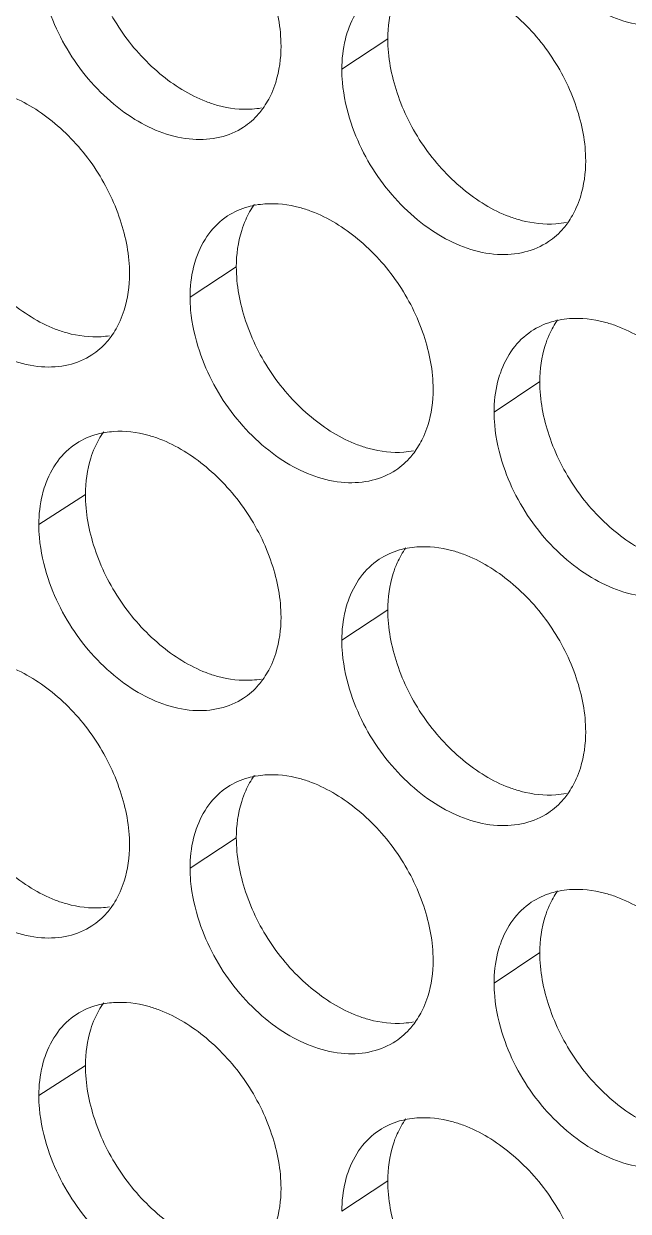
# Model space of a CAD drawing. Header units: millimetres. Extents: x 1177 to 4147, y 93 to 2194.
# Drawn here: x 2635.9 to 2644.24, y 717.55 to 733.92 of the extents above; entities that cross this region are included whole.
import ezdxf

# ---------------------------------------------------------------- set-up
doc = ezdxf.new("R2010")
doc.units = ezdxf.units.MM
doc.header["$LTSCALE"] = 0.1
doc.layers.get('0').update_dxf_attribs({"lineweight": 13})
doc.layers.add('标注', color=251, linetype='Continuous', lineweight=9)

# ---------------------------------------------------------------- blocks, each defined once
blk = doc.blocks.new('02')
for points, knots in [([(4627.348, 522.744), (4597.363, 531.299), (4553.55, 545.69), (4497.641, 568.487), (4458.71, 586.649), (4422.281, 606.068), (4388.51, 626.659), (4357.551, 648.334), (4338.416, 663.815), (4329.392, 671.722)], [0, 0, 0, 0, 0.278685, 0.411475, 0.539478, 0.662459, 0.780251, 0.892768, 1, 1, 1, 1]), ([(4626.906, 521.428), (4597.052, 529.945), (4553.424, 544.261), (4497.732, 566.923), (4458.929, 584.973), (4422.597, 604.269), (4388.892, 624.729), (4357.964, 646.263), (4338.829, 661.641), (4329.798, 669.496)], [0, 0, 0, 0, 0.278468, 0.411196, 0.539177, 0.662176, 0.780023, 0.892638, 1, 1, 1, 1]), ([(4628.518, 518.372), (4598.337, 526.935), (4554.235, 541.353), (4497.955, 564.22), (4458.766, 582.448), (4422.099, 601.945), (4388.114, 622.628), (4356.965, 644.402), (4337.717, 659.96), (4328.641, 667.907)], [0, 0, 0, 0, 0.278732, 0.411552, 0.539576, 0.662563, 0.780343, 0.892822, 1, 1, 1, 1]), ([(4328.202, 667.332), (4337.3, 659.316), (4356.601, 643.626), (4387.852, 621.677), (4421.956, 600.844), (4458.755, 581.215), (4498.091, 562.874), (4554.59, 539.876), (4598.873, 525.389), (4629.18, 516.79)], [0, 0, 0, 0, 0.107262, 0.219794, 0.337581, 0.460553, 0.588547, 0.721328, 1, 1, 1, 1])]:
    blk.add_open_spline(points, degree=3, knots=knots)
at = {"layer": '标注'}
for p, q in [((4541.875, 639.431), (4540.97, 638.833)), ((4538.893, 634.941), (4537.982, 634.345)), ((4544.868, 632.679), (4543.968, 632.079)), ((4535.921, 630.458), (4535.004, 629.864)), ((4535.921, 630.458), (4535.004, 629.864)), ((4541.875, 628.181), (4540.97, 627.583)), ((4541.875, 628.181), (4540.97, 627.583)), ((4538.893, 623.691), (4537.982, 623.095)), ((4544.868, 621.429), (4543.968, 620.829)), ((4535.921, 619.208), (4535.004, 618.614)), ((4541.875, 616.931), (4540.97, 616.333))]:
    blk.add_line(p, q, dxfattribs=at)
for centre, radius, start, end in [((4539.089, 639.766), 1.722, 273.9384, 279.9366), ((4539.577, 634.449), 1.735, 93.9617, 99.8775), ((4545.059, 637.521), 1.738, 274.1654, 281.1515), ((4545.582, 632.173), 1.752, 94.1885, 101.0843), ((4536.12, 635.274), 1.714, 273.8238, 279.3262), ((4536.59, 629.972), 1.727, 93.8472, 99.2713), ((4536.59, 629.972), 1.727, 93.8472, 99.2713), ((4542.068, 633.015), 1.73, 274.0522, 280.545), ((4542.574, 627.683), 1.743, 94.0754, 100.4818), ((4542.574, 627.683), 1.743, 94.0754, 100.4818), ((4539.089, 628.516), 1.722, 273.9384, 279.9366), ((4539.089, 628.516), 1.722, 273.9384, 279.9366), ((4539.577, 623.199), 1.735, 93.9617, 99.8775), ((4545.059, 626.271), 1.738, 274.1654, 281.1515), ((4545.059, 626.271), 1.738, 274.1654, 281.1515), ((4545.582, 620.923), 1.752, 94.1885, 101.0843), ((4536.12, 624.024), 1.714, 273.8238, 279.3262), ((4536.59, 618.722), 1.727, 93.8472, 99.2713), ((4542.068, 621.765), 1.73, 274.0522, 280.545), ((4542.574, 616.433), 1.743, 94.0754, 100.4818)]:
    blk.add_arc(centre, radius, start, end, dxfattribs=at)
for points, knots in [([(4539.773, 639.287), (4539.773, 639.647), (4539.628, 640.395), (4539.118, 641.419), (4538.355, 642.266), (4537.717, 642.67), (4537.385, 642.797)], [0, 0, 0, 0, 0.242103, 0.502254, 0.761298, 1, 1, 1, 1]), ([(4544.154, 642.265), (4544.306, 641.81), (4544.659, 641.161), (4545.315, 640.469), (4546.016, 639.941), (4546.82, 639.644), (4547.586, 639.706), (4547.916, 639.849), (4548.058, 639.944)], [0, 0, 0, 0, 0.281084, 0.421471, 0.556119, 0.794437, 0.900161, 1, 1, 1, 1]), ([(4535.921, 641.708), (4535.921, 641.348), (4536.065, 640.6), (4536.572, 639.575), (4537.331, 638.727), (4537.967, 638.323), (4538.298, 638.196)], [0, 0, 0, 0, 0.242407, 0.502714, 0.761597, 1, 1, 1, 1]), ([(4541.705, 640.428), (4541.564, 640.335), (4541.31, 640.086), (4541.152, 639.771), (4541.093, 639.602)], [0, 0, 0, 0, 0.485181, 1, 1, 1, 1]), ([(4542.06, 640.356), (4542.029, 640.287), (4541.918, 639.992), (4541.875, 639.672), (4541.875, 639.431)], [0, 0, 0, 0, 0.237286, 1, 1, 1, 1]), ([(4545.772, 637.029), (4545.772, 637.389), (4545.626, 638.136), (4545.112, 639.158), (4544.343, 640.001), (4543.701, 640.402), (4543.368, 640.527)], [0, 0, 0, 0, 0.241786, 0.501627, 0.760712, 1, 1, 1, 1]), ([(4535.188, 640.05), (4535.338, 639.596), (4535.684, 638.948), (4536.329, 638.252), (4537.019, 637.72), (4537.809, 637.413), (4538.567, 637.463), (4538.895, 637.599), (4539.035, 637.691)], [0, 0, 0, 0, 0.282242, 0.422968, 0.557759, 0.795664, 0.900828, 1, 1, 1, 1]), ([(4541.093, 639.602), (4541.073, 639.543), (4540.999, 639.294), (4540.97, 639.031), (4540.97, 638.833)], [0, 0, 0, 0, 0.239402, 1, 1, 1, 1]), ([(4541.875, 639.431), (4541.875, 639.072), (4542.02, 638.324), (4542.531, 637.301), (4543.296, 636.456), (4543.936, 636.055), (4544.269, 635.93)], [0, 0, 0, 0, 0.24209, 0.502088, 0.761013, 1, 1, 1, 1]), ([(4539.589, 638.364), (4539.619, 638.432), (4539.73, 638.728), (4539.773, 639.047), (4539.773, 639.287)], [0, 0, 0, 0, 0.23723, 1, 1, 1, 1]), ([(4540.97, 638.833), (4540.97, 638.747), (4540.987, 638.386), (4541.068, 638.03), (4541.154, 637.77)], [0, 0, 0, 0, 0.239627, 1, 1, 1, 1]), ([(4536.79, 634.802), (4536.79, 635.162), (4536.645, 635.91), (4536.137, 636.935), (4535.377, 637.783), (4534.741, 638.189), (4534.41, 638.317)], [0, 0, 0, 0, 0.242263, 0.502569, 0.761592, 1, 1, 1, 1]), ([(4538.298, 638.196), (4538.374, 638.167), (4538.667, 638.07), (4538.981, 638.033), (4539.207, 638.048)], [0, 0, 0, 0, 0.264454, 1, 1, 1, 1]), ([(4539.035, 637.691), (4539.145, 637.763), (4539.279, 637.883), (4539.388, 638.022), (4539.415, 638.059)], [0, 0, 0, 0, 0.745335, 1, 1, 1, 1]), ([(4541.154, 637.77), (4541.306, 637.315), (4541.657, 636.667), (4542.309, 635.973), (4543.006, 635.443), (4543.806, 635.143), (4544.569, 635.202), (4544.899, 635.342), (4545.04, 635.436)], [0, 0, 0, 0, 0.281468, 0.421967, 0.556662, 0.794843, 0.900382, 1, 1, 1, 1]), ([(4532.96, 637.232), (4532.96, 636.872), (4533.104, 636.124), (4533.608, 635.098), (4534.364, 634.248), (4534.999, 633.842), (4535.328, 633.714)], [0, 0, 0, 0, 0.242567, 0.503029, 0.761892, 1, 1, 1, 1]), ([(4545.587, 636.106), (4545.618, 636.174), (4545.729, 636.469), (4545.772, 636.789), (4545.772, 637.029)], [0, 0, 0, 0, 0.237534, 1, 1, 1, 1]), ([(4539.279, 636.159), (4539.229, 636.15), (4539.032, 636.106), (4538.844, 636.024), (4538.719, 635.942)], [0, 0, 0, 0, 0.255872, 1, 1, 1, 1]), ([(4540.371, 636.033), (4540.295, 636.062), (4540, 636.158), (4539.684, 636.196), (4539.457, 636.18)], [0, 0, 0, 0, 0.264534, 1, 1, 1, 1]), ([(4538.719, 635.942), (4538.578, 635.849), (4538.322, 635.6), (4538.163, 635.283), (4538.104, 635.113)], [0, 0, 0, 0, 0.48481, 1, 1, 1, 1]), ([(4542.768, 632.53), (4542.768, 632.89), (4542.622, 633.637), (4542.109, 634.66), (4541.344, 635.505), (4540.704, 635.907), (4540.371, 636.033)], [0, 0, 0, 0, 0.241944, 0.50194, 0.761004, 1, 1, 1, 1]), ([(4544.269, 635.93), (4544.346, 635.902), (4544.641, 635.807), (4544.957, 635.77), (4545.185, 635.787)], [0, 0, 0, 0, 0.264165, 1, 1, 1, 1]), ([(4539.077, 635.865), (4539.047, 635.797), (4538.936, 635.501), (4538.893, 635.182), (4538.893, 634.941)], [0, 0, 0, 0, 0.237139, 1, 1, 1, 1]), ([(4545.04, 635.436), (4545.15, 635.51), (4545.285, 635.632), (4545.394, 635.773), (4545.42, 635.81)], [0, 0, 0, 0, 0.745425, 1, 1, 1, 1]), ([(4532.221, 635.576), (4532.37, 635.122), (4532.714, 634.474), (4533.356, 633.777), (4534.041, 633.243), (4534.827, 632.934), (4535.582, 632.98), (4535.909, 633.113), (4536.049, 633.204)], [0, 0, 0, 0, 0.282632, 0.423473, 0.558313, 0.796079, 0.901055, 1, 1, 1, 1]), ([(4538.104, 635.113), (4538.084, 635.054), (4538.01, 634.805), (4537.982, 634.543), (4537.982, 634.345)], [0, 0, 0, 0, 0.239305, 1, 1, 1, 1]), ([(4536.606, 633.879), (4536.636, 633.947), (4536.747, 634.243), (4536.79, 634.562), (4536.79, 634.802)], [0, 0, 0, 0, 0.237083, 1, 1, 1, 1]), ([(4538.893, 634.941), (4538.893, 634.581), (4539.037, 633.834), (4539.546, 632.809), (4540.308, 631.963), (4540.946, 631.561), (4541.278, 631.435)], [0, 0, 0, 0, 0.242248, 0.5024, 0.761305, 1, 1, 1, 1]), ([(4537.982, 634.345), (4537.982, 634.259), (4537.999, 633.898), (4538.079, 633.542), (4538.166, 633.282)], [0, 0, 0, 0, 0.239586, 1, 1, 1, 1]), ([(4545.245, 633.892), (4545.196, 633.882), (4545.005, 633.836), (4544.822, 633.753), (4544.701, 633.671)], [0, 0, 0, 0, 0.255479, 1, 1, 1, 1]), ([(4546.375, 633.778), (4546.298, 633.806), (4546, 633.901), (4545.683, 633.937), (4545.454, 633.92)], [0, 0, 0, 0, 0.264244, 1, 1, 1, 1]), ([(4548.788, 630.285), (4548.788, 630.645), (4548.641, 631.392), (4548.125, 632.414), (4547.353, 633.255), (4546.709, 633.653), (4546.375, 633.778)], [0, 0, 0, 0, 0.241629, 0.501316, 0.760421, 1, 1, 1, 1]), ([(4535.328, 633.714), (4535.404, 633.685), (4535.696, 633.588), (4536.009, 633.549), (4536.234, 633.564)], [0, 0, 0, 0, 0.264601, 1, 1, 1, 1]), ([(4536.049, 633.204), (4536.159, 633.276), (4536.293, 633.394), (4536.402, 633.532), (4536.428, 633.569)], [0, 0, 0, 0, 0.74529, 1, 1, 1, 1]), ([(4544.701, 633.671), (4544.561, 633.578), (4544.309, 633.33), (4544.151, 633.016), (4544.092, 632.848)], [0, 0, 0, 0, 0.485545, 1, 1, 1, 1]), ([(4545.053, 633.601), (4545.022, 633.533), (4544.911, 633.238), (4544.868, 632.919), (4544.868, 632.679)], [0, 0, 0, 0, 0.237462, 1, 1, 1, 1]), ([(4538.166, 633.282), (4538.317, 632.827), (4538.665, 632.179), (4539.314, 631.484), (4540.007, 630.953), (4540.802, 630.65), (4541.563, 630.704), (4541.891, 630.842), (4542.032, 630.935)], [0, 0, 0, 0, 0.281854, 0.422466, 0.557209, 0.795252, 0.900604, 1, 1, 1, 1]), ([(4544.092, 632.848), (4544.072, 632.789), (4543.997, 632.539), (4543.968, 632.277), (4543.968, 632.079)], [0, 0, 0, 0, 0.239501, 1, 1, 1, 1]), ([(4544.868, 632.679), (4544.868, 632.319), (4545.014, 631.572), (4545.526, 630.549), (4546.294, 629.706), (4546.937, 629.307), (4547.27, 629.183)], [0, 0, 0, 0, 0.241933, 0.501777, 0.760722, 1, 1, 1, 1]), ([(4542.582, 631.606), (4542.613, 631.674), (4542.725, 631.97), (4542.768, 632.289), (4542.768, 632.53)], [0, 0, 0, 0, 0.237376, 1, 1, 1, 1]), ([(4543.968, 632.079), (4543.968, 631.992), (4543.986, 631.632), (4544.066, 631.275), (4544.154, 631.015)], [0, 0, 0, 0, 0.239668, 1, 1, 1, 1]), ([(4536.312, 631.677), (4536.261, 631.669), (4536.062, 631.626), (4535.871, 631.544), (4535.744, 631.462)], [0, 0, 0, 0, 0.256076, 1, 1, 1, 1]), ([(4536.312, 631.677), (4536.261, 631.669), (4536.062, 631.626), (4535.871, 631.544), (4535.744, 631.462)], [0, 0, 0, 0, 0.256076, 1, 1, 1, 1]), ([(4537.385, 631.547), (4537.309, 631.576), (4537.016, 631.673), (4536.701, 631.711), (4536.474, 631.696)], [0, 0, 0, 0, 0.264681, 1, 1, 1, 1]), ([(4537.385, 631.547), (4537.309, 631.576), (4537.016, 631.673), (4536.701, 631.711), (4536.474, 631.696)], [0, 0, 0, 0, 0.264681, 1, 1, 1, 1]), ([(4535.744, 631.462), (4535.602, 631.37), (4535.344, 631.12), (4535.185, 630.801), (4535.126, 630.631)], [0, 0, 0, 0, 0.484433, 1, 1, 1, 1]), ([(4535.744, 631.462), (4535.602, 631.37), (4535.344, 631.12), (4535.185, 630.801), (4535.126, 630.631)], [0, 0, 0, 0, 0.484433, 1, 1, 1, 1]), ([(4539.773, 628.037), (4539.773, 628.397), (4539.628, 629.145), (4539.118, 630.169), (4538.355, 631.016), (4537.717, 631.42), (4537.385, 631.547)], [0, 0, 0, 0, 0.242103, 0.502254, 0.761298, 1, 1, 1, 1]), ([(4539.773, 628.037), (4539.773, 628.397), (4539.628, 629.145), (4539.118, 630.169), (4538.355, 631.016), (4537.717, 631.42), (4537.385, 631.547)], [0, 0, 0, 0, 0.242103, 0.502254, 0.761298, 1, 1, 1, 1]), ([(4541.278, 631.435), (4541.354, 631.406), (4541.649, 631.31), (4541.964, 631.273), (4542.191, 631.289)], [0, 0, 0, 0, 0.264309, 1, 1, 1, 1]), ([(4536.105, 631.382), (4536.074, 631.313), (4535.964, 631.018), (4535.921, 630.699), (4535.921, 630.458)], [0, 0, 0, 0, 0.236993, 1, 1, 1, 1]), ([(4536.105, 631.382), (4536.074, 631.313), (4535.964, 631.018), (4535.921, 630.699), (4535.921, 630.458)], [0, 0, 0, 0, 0.236993, 1, 1, 1, 1]), ([(4542.032, 630.935), (4542.142, 631.008), (4542.277, 631.129), (4542.386, 631.269), (4542.412, 631.306)], [0, 0, 0, 0, 0.74538, 1, 1, 1, 1]), ([(4544.154, 631.015), (4544.306, 630.56), (4544.659, 629.911), (4545.315, 629.219), (4546.016, 628.691), (4546.82, 628.394), (4547.586, 628.456), (4547.916, 628.599), (4548.058, 628.694)], [0, 0, 0, 0, 0.281084, 0.421471, 0.556119, 0.794437, 0.900161, 1, 1, 1, 1]), ([(4535.126, 630.631), (4535.106, 630.572), (4535.033, 630.323), (4535.004, 630.062), (4535.004, 629.864)], [0, 0, 0, 0, 0.239208, 1, 1, 1, 1]), ([(4535.126, 630.631), (4535.106, 630.572), (4535.033, 630.323), (4535.004, 630.062), (4535.004, 629.864)], [0, 0, 0, 0, 0.239208, 1, 1, 1, 1]), ([(4535.921, 630.458), (4535.921, 630.098), (4536.065, 629.35), (4536.572, 628.325), (4537.331, 627.477), (4537.967, 627.073), (4538.298, 626.946)], [0, 0, 0, 0, 0.242407, 0.502714, 0.761597, 1, 1, 1, 1]), ([(4535.921, 630.458), (4535.921, 630.098), (4536.065, 629.35), (4536.572, 628.325), (4537.331, 627.477), (4537.967, 627.073), (4538.298, 626.946)], [0, 0, 0, 0, 0.242407, 0.502714, 0.761597, 1, 1, 1, 1]), ([(4535.004, 629.864), (4535.004, 629.778), (4535.022, 629.417), (4535.102, 629.061), (4535.188, 628.8)], [0, 0, 0, 0, 0.239546, 1, 1, 1, 1]), ([(4535.004, 629.864), (4535.004, 629.778), (4535.022, 629.417), (4535.102, 629.061), (4535.188, 628.8)], [0, 0, 0, 0, 0.239546, 1, 1, 1, 1]), ([(4542.257, 629.397), (4542.207, 629.388), (4542.013, 629.343), (4541.828, 629.26), (4541.705, 629.178)], [0, 0, 0, 0, 0.255672, 1, 1, 1, 1]), ([(4542.257, 629.397), (4542.207, 629.388), (4542.013, 629.343), (4541.828, 629.26), (4541.705, 629.178)], [0, 0, 0, 0, 0.255672, 1, 1, 1, 1]), ([(4543.368, 629.277), (4543.291, 629.306), (4542.995, 629.401), (4542.678, 629.438), (4542.45, 629.422)], [0, 0, 0, 0, 0.264388, 1, 1, 1, 1]), ([(4543.368, 629.277), (4543.291, 629.306), (4542.995, 629.401), (4542.678, 629.438), (4542.45, 629.422)], [0, 0, 0, 0, 0.264388, 1, 1, 1, 1]), ([(4541.705, 629.178), (4541.564, 629.085), (4541.31, 628.836), (4541.152, 628.521), (4541.093, 628.352)], [0, 0, 0, 0, 0.485181, 1, 1, 1, 1]), ([(4541.705, 629.178), (4541.564, 629.085), (4541.31, 628.836), (4541.152, 628.521), (4541.093, 628.352)], [0, 0, 0, 0, 0.485181, 1, 1, 1, 1]), ([(4542.06, 629.106), (4542.029, 629.037), (4541.918, 628.742), (4541.875, 628.422), (4541.875, 628.181)], [0, 0, 0, 0, 0.237286, 1, 1, 1, 1]), ([(4542.06, 629.106), (4542.029, 629.037), (4541.918, 628.742), (4541.875, 628.422), (4541.875, 628.181)], [0, 0, 0, 0, 0.237286, 1, 1, 1, 1]), ([(4545.772, 625.779), (4545.772, 626.139), (4545.626, 626.886), (4545.112, 627.908), (4544.343, 628.751), (4543.701, 629.152), (4543.368, 629.277)], [0, 0, 0, 0, 0.241786, 0.501627, 0.760712, 1, 1, 1, 1]), ([(4545.772, 625.779), (4545.772, 626.139), (4545.626, 626.886), (4545.112, 627.908), (4544.343, 628.751), (4543.701, 629.152), (4543.368, 629.277)], [0, 0, 0, 0, 0.241786, 0.501627, 0.760712, 1, 1, 1, 1]), ([(4535.188, 628.8), (4535.338, 628.346), (4535.684, 627.698), (4536.329, 627.002), (4537.019, 626.47), (4537.809, 626.163), (4538.567, 626.213), (4538.895, 626.349), (4539.035, 626.441)], [0, 0, 0, 0, 0.282242, 0.422968, 0.557759, 0.795664, 0.900828, 1, 1, 1, 1]), ([(4535.188, 628.8), (4535.338, 628.346), (4535.684, 627.698), (4536.329, 627.002), (4537.019, 626.47), (4537.809, 626.163), (4538.567, 626.213), (4538.895, 626.349), (4539.035, 626.441)], [0, 0, 0, 0, 0.282242, 0.422968, 0.557759, 0.795664, 0.900828, 1, 1, 1, 1]), ([(4541.093, 628.352), (4541.073, 628.293), (4540.999, 628.044), (4540.97, 627.781), (4540.97, 627.583)], [0, 0, 0, 0, 0.239402, 1, 1, 1, 1]), ([(4541.093, 628.352), (4541.073, 628.293), (4540.999, 628.044), (4540.97, 627.781), (4540.97, 627.583)], [0, 0, 0, 0, 0.239402, 1, 1, 1, 1]), ([(4541.875, 628.181), (4541.875, 627.822), (4542.02, 627.074), (4542.531, 626.051), (4543.296, 625.206), (4543.936, 624.805), (4544.269, 624.68)], [0, 0, 0, 0, 0.24209, 0.502088, 0.761013, 1, 1, 1, 1]), ([(4541.875, 628.181), (4541.875, 627.822), (4542.02, 627.074), (4542.531, 626.051), (4543.296, 625.206), (4543.936, 624.805), (4544.269, 624.68)], [0, 0, 0, 0, 0.24209, 0.502088, 0.761013, 1, 1, 1, 1]), ([(4539.589, 627.114), (4539.619, 627.182), (4539.73, 627.478), (4539.773, 627.797), (4539.773, 628.037)], [0, 0, 0, 0, 0.23723, 1, 1, 1, 1]), ([(4539.589, 627.114), (4539.619, 627.182), (4539.73, 627.478), (4539.773, 627.797), (4539.773, 628.037)], [0, 0, 0, 0, 0.23723, 1, 1, 1, 1]), ([(4540.97, 627.583), (4540.97, 627.497), (4540.987, 627.136), (4541.068, 626.78), (4541.154, 626.52)], [0, 0, 0, 0, 0.239627, 1, 1, 1, 1]), ([(4540.97, 627.583), (4540.97, 627.497), (4540.987, 627.136), (4541.068, 626.78), (4541.154, 626.52)], [0, 0, 0, 0, 0.239627, 1, 1, 1, 1]), ([(4536.79, 623.552), (4536.79, 623.912), (4536.645, 624.66), (4536.137, 625.685), (4535.377, 626.533), (4534.741, 626.939), (4534.41, 627.067)], [0, 0, 0, 0, 0.242263, 0.502569, 0.761592, 1, 1, 1, 1]), ([(4538.298, 626.946), (4538.374, 626.917), (4538.667, 626.82), (4538.981, 626.783), (4539.207, 626.798)], [0, 0, 0, 0, 0.264454, 1, 1, 1, 1]), ([(4538.298, 626.946), (4538.374, 626.917), (4538.667, 626.82), (4538.981, 626.783), (4539.207, 626.798)], [0, 0, 0, 0, 0.264454, 1, 1, 1, 1]), ([(4539.035, 626.441), (4539.145, 626.513), (4539.279, 626.633), (4539.388, 626.772), (4539.415, 626.809)], [0, 0, 0, 0, 0.745335, 1, 1, 1, 1]), ([(4539.035, 626.441), (4539.145, 626.513), (4539.279, 626.633), (4539.388, 626.772), (4539.415, 626.809)], [0, 0, 0, 0, 0.745335, 1, 1, 1, 1]), ([(4541.154, 626.52), (4541.306, 626.065), (4541.657, 625.417), (4542.309, 624.723), (4543.006, 624.193), (4543.806, 623.893), (4544.569, 623.952), (4544.899, 624.092), (4545.04, 624.186)], [0, 0, 0, 0, 0.281468, 0.421967, 0.556662, 0.794843, 0.900382, 1, 1, 1, 1]), ([(4541.154, 626.52), (4541.306, 626.065), (4541.657, 625.417), (4542.309, 624.723), (4543.006, 624.193), (4543.806, 623.893), (4544.569, 623.952), (4544.899, 624.092), (4545.04, 624.186)], [0, 0, 0, 0, 0.281468, 0.421967, 0.556662, 0.794843, 0.900382, 1, 1, 1, 1]), ([(4532.96, 625.982), (4532.96, 625.622), (4533.104, 624.874), (4533.608, 623.848), (4534.364, 622.998), (4534.999, 622.592), (4535.328, 622.464)], [0, 0, 0, 0, 0.242567, 0.503029, 0.761892, 1, 1, 1, 1]), ([(4545.587, 624.856), (4545.618, 624.924), (4545.729, 625.219), (4545.772, 625.539), (4545.772, 625.779)], [0, 0, 0, 0, 0.237534, 1, 1, 1, 1]), ([(4545.587, 624.856), (4545.618, 624.924), (4545.729, 625.219), (4545.772, 625.539), (4545.772, 625.779)], [0, 0, 0, 0, 0.237534, 1, 1, 1, 1]), ([(4539.279, 624.909), (4539.229, 624.9), (4539.032, 624.856), (4538.844, 624.774), (4538.719, 624.692)], [0, 0, 0, 0, 0.255872, 1, 1, 1, 1]), ([(4540.371, 624.783), (4540.295, 624.812), (4540, 624.908), (4539.684, 624.946), (4539.457, 624.93)], [0, 0, 0, 0, 0.264534, 1, 1, 1, 1]), ([(4538.719, 624.692), (4538.578, 624.599), (4538.322, 624.35), (4538.163, 624.033), (4538.104, 623.863)], [0, 0, 0, 0, 0.48481, 1, 1, 1, 1]), ([(4542.768, 621.28), (4542.768, 621.64), (4542.622, 622.387), (4542.109, 623.41), (4541.344, 624.255), (4540.704, 624.657), (4540.371, 624.783)], [0, 0, 0, 0, 0.241944, 0.50194, 0.761004, 1, 1, 1, 1]), ([(4544.269, 624.68), (4544.346, 624.652), (4544.641, 624.557), (4544.957, 624.52), (4545.185, 624.537)], [0, 0, 0, 0, 0.264165, 1, 1, 1, 1]), ([(4544.269, 624.68), (4544.346, 624.652), (4544.641, 624.557), (4544.957, 624.52), (4545.185, 624.537)], [0, 0, 0, 0, 0.264165, 1, 1, 1, 1]), ([(4539.077, 624.615), (4539.047, 624.547), (4538.936, 624.251), (4538.893, 623.932), (4538.893, 623.691)], [0, 0, 0, 0, 0.237139, 1, 1, 1, 1]), ([(4545.04, 624.186), (4545.15, 624.26), (4545.285, 624.382), (4545.394, 624.523), (4545.42, 624.56)], [0, 0, 0, 0, 0.745425, 1, 1, 1, 1]), ([(4545.04, 624.186), (4545.15, 624.26), (4545.285, 624.382), (4545.394, 624.523), (4545.42, 624.56)], [0, 0, 0, 0, 0.745425, 1, 1, 1, 1]), ([(4532.221, 624.326), (4532.37, 623.872), (4532.714, 623.224), (4533.356, 622.527), (4534.041, 621.993), (4534.827, 621.684), (4535.582, 621.73), (4535.909, 621.863), (4536.049, 621.954)], [0, 0, 0, 0, 0.282632, 0.423473, 0.558313, 0.796079, 0.901055, 1, 1, 1, 1]), ([(4538.104, 623.863), (4538.084, 623.804), (4538.01, 623.555), (4537.982, 623.293), (4537.982, 623.095)], [0, 0, 0, 0, 0.239305, 1, 1, 1, 1]), ([(4536.606, 622.629), (4536.636, 622.697), (4536.747, 622.993), (4536.79, 623.312), (4536.79, 623.552)], [0, 0, 0, 0, 0.237083, 1, 1, 1, 1]), ([(4538.893, 623.691), (4538.893, 623.331), (4539.037, 622.584), (4539.546, 621.559), (4540.308, 620.713), (4540.946, 620.311), (4541.278, 620.185)], [0, 0, 0, 0, 0.242248, 0.5024, 0.761305, 1, 1, 1, 1]), ([(4537.982, 623.095), (4537.982, 623.009), (4537.999, 622.648), (4538.079, 622.292), (4538.166, 622.032)], [0, 0, 0, 0, 0.239586, 1, 1, 1, 1]), ([(4545.245, 622.642), (4545.196, 622.632), (4545.005, 622.586), (4544.822, 622.503), (4544.701, 622.421)], [0, 0, 0, 0, 0.255479, 1, 1, 1, 1]), ([(4546.375, 622.528), (4546.298, 622.556), (4546, 622.651), (4545.683, 622.687), (4545.454, 622.67)], [0, 0, 0, 0, 0.264244, 1, 1, 1, 1]), ([(4535.328, 622.464), (4535.404, 622.435), (4535.696, 622.338), (4536.009, 622.299), (4536.234, 622.314)], [0, 0, 0, 0, 0.264601, 1, 1, 1, 1]), ([(4536.049, 621.954), (4536.159, 622.026), (4536.293, 622.144), (4536.402, 622.282), (4536.428, 622.319)], [0, 0, 0, 0, 0.74529, 1, 1, 1, 1]), ([(4544.701, 622.421), (4544.561, 622.328), (4544.309, 622.08), (4544.151, 621.766), (4544.092, 621.598)], [0, 0, 0, 0, 0.485545, 1, 1, 1, 1]), ([(4545.053, 622.351), (4545.022, 622.283), (4544.911, 621.988), (4544.868, 621.669), (4544.868, 621.429)], [0, 0, 0, 0, 0.237462, 1, 1, 1, 1]), ([(4548.788, 619.035), (4548.788, 619.395), (4548.641, 620.142), (4548.125, 621.164), (4547.353, 622.005), (4546.709, 622.403), (4546.375, 622.528)], [0, 0, 0, 0, 0.241629, 0.501316, 0.760421, 1, 1, 1, 1]), ([(4538.166, 622.032), (4538.317, 621.577), (4538.665, 620.929), (4539.314, 620.234), (4540.007, 619.703), (4540.802, 619.4), (4541.563, 619.454), (4541.891, 619.592), (4542.032, 619.685)], [0, 0, 0, 0, 0.281854, 0.422466, 0.557209, 0.795252, 0.900604, 1, 1, 1, 1]), ([(4544.092, 621.598), (4544.072, 621.539), (4543.997, 621.289), (4543.968, 621.027), (4543.968, 620.829)], [0, 0, 0, 0, 0.239501, 1, 1, 1, 1]), ([(4544.868, 621.429), (4544.868, 621.069), (4545.014, 620.322), (4545.526, 619.299), (4546.294, 618.456), (4546.937, 618.057), (4547.27, 617.933)], [0, 0, 0, 0, 0.241933, 0.501777, 0.760722, 1, 1, 1, 1]), ([(4542.582, 620.356), (4542.613, 620.424), (4542.725, 620.72), (4542.768, 621.039), (4542.768, 621.28)], [0, 0, 0, 0, 0.237376, 1, 1, 1, 1]), ([(4543.968, 620.829), (4543.968, 620.742), (4543.986, 620.382), (4544.066, 620.025), (4544.154, 619.765)], [0, 0, 0, 0, 0.239668, 1, 1, 1, 1]), ([(4537.385, 620.297), (4537.309, 620.326), (4537.016, 620.423), (4536.701, 620.461), (4536.474, 620.446)], [0, 0, 0, 0, 0.264681, 1, 1, 1, 1]), ([(4535.744, 620.212), (4535.602, 620.12), (4535.344, 619.87), (4535.185, 619.551), (4535.126, 619.381)], [0, 0, 0, 0, 0.484433, 1, 1, 1, 1]), ([(4536.312, 620.427), (4536.261, 620.419), (4536.062, 620.376), (4535.871, 620.294), (4535.744, 620.212)], [0, 0, 0, 0, 0.256076, 1, 1, 1, 1]), ([(4539.773, 616.787), (4539.773, 617.147), (4539.628, 617.895), (4539.118, 618.919), (4538.355, 619.766), (4537.717, 620.17), (4537.385, 620.297)], [0, 0, 0, 0, 0.242103, 0.502254, 0.761298, 1, 1, 1, 1]), ([(4536.105, 620.132), (4536.074, 620.063), (4535.964, 619.768), (4535.921, 619.449), (4535.921, 619.208)], [0, 0, 0, 0, 0.236993, 1, 1, 1, 1]), ([(4541.278, 620.185), (4541.354, 620.156), (4541.649, 620.06), (4541.964, 620.023), (4542.191, 620.039)], [0, 0, 0, 0, 0.264309, 1, 1, 1, 1]), ([(4542.032, 619.685), (4542.142, 619.758), (4542.277, 619.879), (4542.386, 620.019), (4542.412, 620.056)], [0, 0, 0, 0, 0.74538, 1, 1, 1, 1]), ([(4544.154, 619.765), (4544.306, 619.31), (4544.659, 618.661), (4545.315, 617.969), (4546.016, 617.441), (4546.82, 617.144), (4547.586, 617.206), (4547.916, 617.349), (4548.058, 617.444)], [0, 0, 0, 0, 0.281084, 0.421471, 0.556119, 0.794437, 0.900161, 1, 1, 1, 1]), ([(4535.126, 619.381), (4535.106, 619.322), (4535.033, 619.073), (4535.004, 618.812), (4535.004, 618.614)], [0, 0, 0, 0, 0.239208, 1, 1, 1, 1]), ([(4535.921, 619.208), (4535.921, 618.848), (4536.065, 618.1), (4536.572, 617.075), (4537.331, 616.227), (4537.967, 615.823), (4538.298, 615.696)], [0, 0, 0, 0, 0.242407, 0.502714, 0.761597, 1, 1, 1, 1]), ([(4535.004, 618.614), (4535.004, 618.528), (4535.022, 618.167), (4535.102, 617.811), (4535.188, 617.55)], [0, 0, 0, 0, 0.239546, 1, 1, 1, 1]), ([(4542.257, 618.147), (4542.207, 618.138), (4542.013, 618.093), (4541.828, 618.01), (4541.705, 617.928)], [0, 0, 0, 0, 0.255672, 1, 1, 1, 1]), ([(4543.368, 618.027), (4543.291, 618.056), (4542.995, 618.151), (4542.678, 618.188), (4542.45, 618.172)], [0, 0, 0, 0, 0.264388, 1, 1, 1, 1]), ([(4541.705, 617.928), (4541.564, 617.835), (4541.31, 617.586), (4541.152, 617.271), (4541.093, 617.102)], [0, 0, 0, 0, 0.485181, 1, 1, 1, 1]), ([(4545.772, 614.529), (4545.772, 614.889), (4545.626, 615.636), (4545.112, 616.658), (4544.343, 617.501), (4543.701, 617.902), (4543.368, 618.027)], [0, 0, 0, 0, 0.241786, 0.501627, 0.760712, 1, 1, 1, 1]), ([(4542.06, 617.856), (4542.029, 617.787), (4541.918, 617.492), (4541.875, 617.172), (4541.875, 616.931)], [0, 0, 0, 0, 0.237286, 1, 1, 1, 1]), ([(4535.188, 617.55), (4535.338, 617.096), (4535.684, 616.448), (4536.329, 615.752), (4537.019, 615.22), (4537.809, 614.913), (4538.567, 614.963), (4538.895, 615.099), (4539.035, 615.191)], [0, 0, 0, 0, 0.282242, 0.422968, 0.557759, 0.795664, 0.900828, 1, 1, 1, 1]), ([(4541.093, 617.102), (4541.073, 617.043), (4540.999, 616.794), (4540.97, 616.531), (4540.97, 616.333)], [0, 0, 0, 0, 0.239402, 1, 1, 1, 1]), ([(4541.875, 616.931), (4541.875, 616.572), (4542.02, 615.824), (4542.531, 614.801), (4543.296, 613.956), (4543.936, 613.555), (4544.269, 613.43)], [0, 0, 0, 0, 0.24209, 0.502088, 0.761013, 1, 1, 1, 1]), ([(4539.589, 615.864), (4539.619, 615.932), (4539.73, 616.228), (4539.773, 616.547), (4539.773, 616.787)], [0, 0, 0, 0, 0.23723, 1, 1, 1, 1])]:
    blk.add_open_spline(points, degree=3, knots=knots, dxfattribs=at)
for points in [[(4539.415, 638.059), (4539.483, 638.154), (4539.541, 638.257), (4539.589, 638.364)], [(4539.25, 636.17), (4539.182, 636.075), (4539.124, 635.972), (4539.077, 635.865)], [(4545.42, 635.81), (4545.485, 635.903), (4545.541, 636.002), (4545.587, 636.106)], [(4536.428, 633.569), (4536.498, 633.665), (4536.557, 633.77), (4536.606, 633.879)], [(4545.22, 633.897), (4545.155, 633.805), (4545.099, 633.705), (4545.053, 633.601)], [(4536.282, 631.692), (4536.212, 631.595), (4536.153, 631.49), (4536.105, 631.382)], [(4536.282, 631.692), (4536.212, 631.595), (4536.153, 631.49), (4536.105, 631.382)], [(4542.412, 631.306), (4542.479, 631.4), (4542.535, 631.501), (4542.582, 631.606)], [(4542.23, 629.405), (4542.163, 629.312), (4542.107, 629.211), (4542.06, 629.106)], [(4542.23, 629.405), (4542.163, 629.312), (4542.107, 629.211), (4542.06, 629.106)], [(4539.415, 626.809), (4539.483, 626.904), (4539.541, 627.007), (4539.589, 627.114)], [(4539.415, 626.809), (4539.483, 626.904), (4539.541, 627.007), (4539.589, 627.114)], [(4539.25, 624.92), (4539.182, 624.825), (4539.124, 624.722), (4539.077, 624.615)], [(4545.42, 624.56), (4545.485, 624.653), (4545.541, 624.752), (4545.587, 624.856)], [(4545.42, 624.56), (4545.485, 624.653), (4545.541, 624.752), (4545.587, 624.856)], [(4536.428, 622.319), (4536.498, 622.415), (4536.557, 622.52), (4536.606, 622.629)], [(4545.22, 622.647), (4545.155, 622.555), (4545.099, 622.455), (4545.053, 622.351)], [(4536.282, 620.442), (4536.212, 620.345), (4536.153, 620.24), (4536.105, 620.132)], [(4542.412, 620.056), (4542.479, 620.15), (4542.535, 620.251), (4542.582, 620.356)], [(4542.23, 618.155), (4542.163, 618.062), (4542.107, 617.961), (4542.06, 617.856)]]:
    blk.add_open_spline(points, degree=3, dxfattribs=at)

msp = doc.modelspace()

# ---------------------------------------------------------------- block references
at = {"xscale": 0.7, "yscale": 0.7, "zscale": 0.7}
msp.add_blockref('02', (-538.391, 286.112), dxfattribs=at)

doc.saveas('drawing.dxf')
